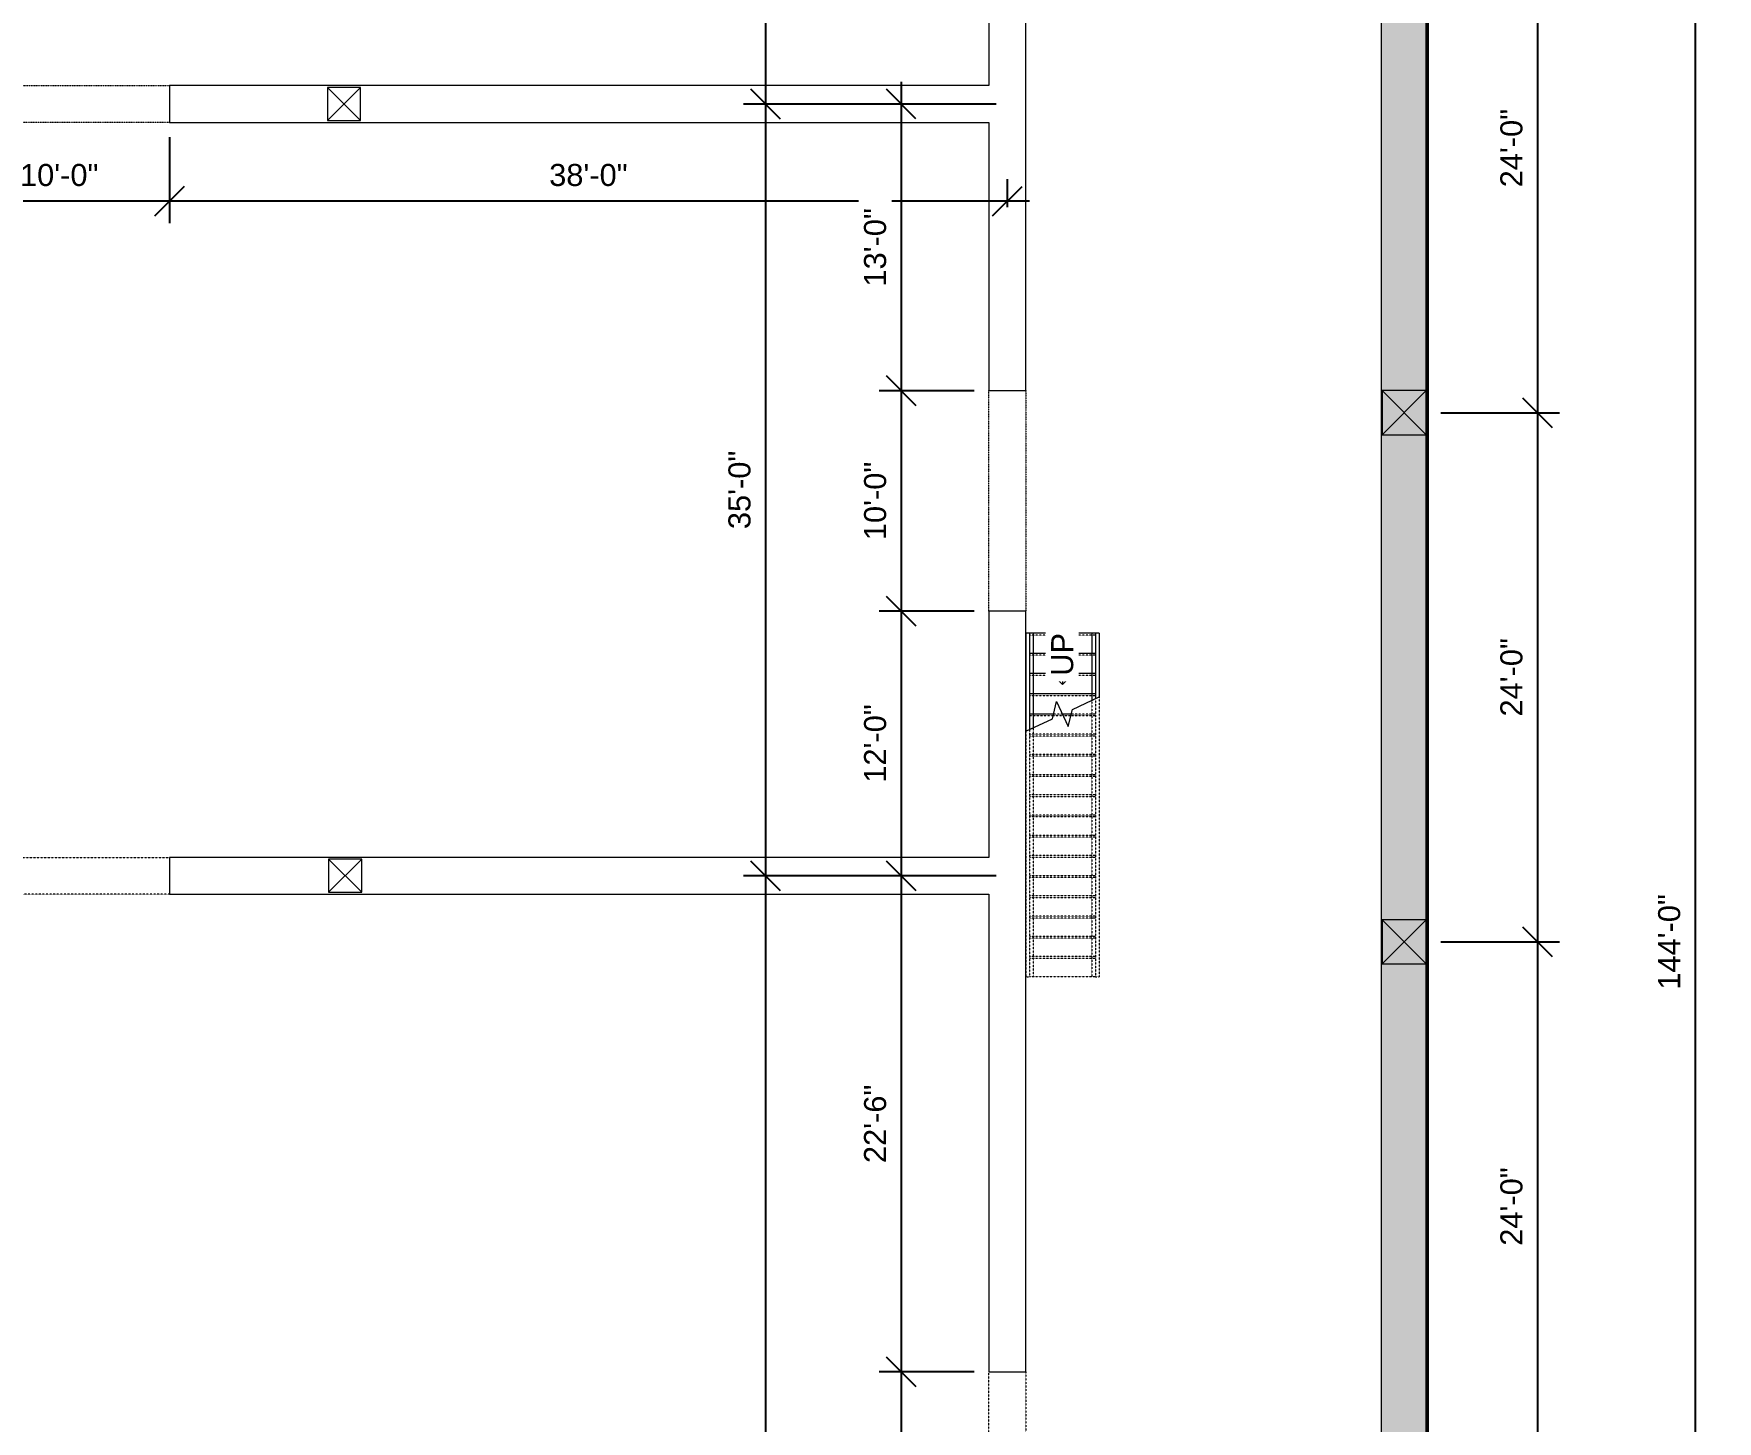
# Model space of a CAD drawing. Header units: inches. Extents: x 1913 to 24953, y -2945 to 1064.
# Drawn here: x 11370 to 12286, y -828 to -73 of the extents above; entities that cross this region are included whole.
import ezdxf

# ---------------------------------------------------------------- set-up
doc = ezdxf.new("R2010")
doc.units = ezdxf.units.IN
doc.header["$MEASUREMENT"] = 0
doc.linetypes.add('Hidden 1_8_', pattern=[0.1875, 0.125, -0.0625])
doc.linetypes.add('Overhead 1_16_', pattern=[0.101562, 0.0625, -0.039062])
for name, color, linetype, lineweight in [('A-ANNO-DIMS', 211, 'Continuous', 9), ('A-COLS', 52, 'Continuous', 9), ('A-DETL-HDLN', 90, 'Hidden 1_8_', 9), ('A-FLOR-HRAL', 11, 'Continuous', 9), ('A-WALL', 113, 'Continuous', 13), ('A-WALL-PATT', 111, 'Continuous', 50), ('S-STRS', 31, 'Continuous', 9), ('S-STRS-ANNO', 31, 'Continuous', 9), ('S-STRS-IDEN', 31, 'Continuous', 9), ('S-STRS-MBND', 31, 'Overhead 1_16_', 9)]:
    doc.layers.add(name, color=color, linetype=linetype, lineweight=lineweight)
doc.styles.add('Arial', font='arial.ttf', dxfattribs={"height": 12})
doc.dimstyles.new('Linear_-_3_32__Arial', dxfattribs={"dimscale": 12, "dimtxt": 12.243113, "dimasz": 1.333333, "dimexe": 1, "dimexo": 0.666667, "dimgap": 0.666667, "dimtad": 1, "dimdec": 5, "dimrnd": 0.03125, "dimzin": 1, "dimdsep": 46, "dimlunit": 4, "dimtxsty": 'Arial', "dimblk1": 'OBLIQUE', "dimblk2": 'OBLIQUE', "dimsah": 1, "dimcen": 0.09, "dimdle": 1, "dimazin": 0, "dimtfac": 1, "dimtdec": 4, "dimtix": 1, "dimtmove": 0, "dimatfit": 3, "dimfxl": 1, "dimtvp": 1, "dimtfill": 1, "dimfrac": 2, "dimtolj": 1, "dimtzin": 0, "dimarcsym": 2})

# ---------------------------------------------------------------- blocks, each defined once
blk = doc.blocks.new('Top Rail Type - Top Rail_Internal_-447027-FloorPlan')
at = {"layer": 'A-FLOR-HRAL', "linetype": 'Overhead 1_16_'}
for p, q in [((-15.4, -1727.65), (-15.4, -1725.65)), ((119.21, -1725.65), (-15.4, -1725.65)), ((120.14, -1727.65), (-15.4, -1727.65))]:
    blk.add_line(p, q, dxfattribs=at)
at = {"layer": 'A-FLOR-HRAL'}
for p, q in [((119.21, -1725.65), (120.14, -1727.65)), ((171.6, -1725.65), (119.21, -1725.65)), ((171.6, -1727.65), (120.14, -1727.65)), ((171.6, -1727.65), (171.6, -1725.65))]:
    blk.add_line(p, q, dxfattribs=at)
blk = doc.blocks.new('Top Rail Type - Top Rail_Internal_-447038-FloorPlan')
at = {"layer": 'A-FLOR-HRAL', "linetype": 'Overhead 1_16_'}
for p, q in [((-15.4, -1761.65), (-15.4, -1759.65)), ((135.06, -1759.65), (-15.4, -1759.65)), ((136, -1761.65), (-15.4, -1761.65))]:
    blk.add_line(p, q, dxfattribs=at)
at = {"layer": 'A-FLOR-HRAL'}
for p, q in [((135.06, -1759.65), (136, -1761.65)), ((171.6, -1759.65), (135.06, -1759.65)), ((171.6, -1761.65), (136, -1761.65)), ((171.6, -1761.65), (171.6, -1759.65))]:
    blk.add_line(p, q, dxfattribs=at)
blk = doc.blocks.new('_Oblique')
at = {"color": 0, "linetype": 'ByBlock', "lineweight": -2}
blk.add_line((-0.5, -0.5), (0.5, 0.5), dxfattribs=at)
blk = doc.blocks.new('*D202')
at = {"layer": 'A-ANNO-DIMS', "color": 0, "lineweight": -2, "transparency": 16777216}
for p, q in [((11767.88, 308.47), (11767.88, -123.53)), ((11743.01, 296.47), (11779.88, 296.47)), ((11893.35, -111.53), (11755.88, -111.53))]:
    blk.add_line(p, q, dxfattribs=at)
at = {"layer": 'Defpoints', "color": 0, "transparency": 16777216}
for p in [(11735.01, 296.47), (11767.88, -111.53), (11901.35, -111.53)]:
    blk.add_point(p, dxfattribs=at)
at = {"layer": 'A-ANNO-DIMS', "color": 0, "lineweight": -2, "transparency": 16777216, "xscale": 16, "yscale": 16, "zscale": 16}
for p, rotation in [((11767.88, 296.47), 90), ((11767.88, -111.53), 270)]:
    blk.add_blockref('_Oblique', p, dxfattribs=dict(at, rotation=rotation))
at = {"layer": 'A-ANNO-DIMS', "color": 0, "lineweight": 0, "transparency": 16777216, "insert": (11753.74, 92.47), "char_height": 12, "width": 62.3834, "attachment_point": 5, "rotation": 90, "style": 'Arial', "bg_fill": 3, "box_fill_scale": 1.25, "bg_fill_color": 256, "bg_fill_true_color": 13158600, "bg_fill_transparency": 0}
blk.add_mtext('\\A1;34\'-0"', dxfattribs=at)
blk = doc.blocks.new('*D203')
at = {"layer": 'A-ANNO-DIMS', "color": 0, "lineweight": -2, "transparency": 16777216}
for p, q in [((11767.88, -99.53), (11767.88, -543.53)), ((11893.35, -111.53), (11755.88, -111.53)), ((11893.35, -531.53), (11755.88, -531.53))]:
    blk.add_line(p, q, dxfattribs=at)
at = {"layer": 'Defpoints', "color": 0, "transparency": 16777216}
for p in [(11901.35, -111.53), (11767.88, -531.53), (11901.35, -531.53)]:
    blk.add_point(p, dxfattribs=at)
at = {"layer": 'A-ANNO-DIMS', "color": 0, "lineweight": -2, "transparency": 16777216, "xscale": 16, "yscale": 16, "zscale": 16}
for p, rotation in [((11767.88, -111.53), 90), ((11767.88, -531.53), 270)]:
    blk.add_blockref('_Oblique', p, dxfattribs=dict(at, rotation=rotation))
at = {"layer": 'A-ANNO-DIMS', "color": 0, "lineweight": 0, "transparency": 16777216, "insert": (11753.74, -321.53), "char_height": 12, "width": 62.3834, "attachment_point": 5, "rotation": 90, "style": 'Arial', "bg_fill": 3, "box_fill_scale": 1.25, "bg_fill_color": 256, "bg_fill_true_color": 13158600, "bg_fill_transparency": 0}
blk.add_mtext('\\A1;35\'-0"', dxfattribs=at)
blk = doc.blocks.new('*D204')
at = {"layer": 'A-ANNO-DIMS', "color": 0, "lineweight": -2, "transparency": 16777216}
for p, q in [((11767.88, -519.53), (11767.88, -1203.53)), ((11893.35, -531.53), (11755.88, -531.53)), ((11771.19, -1191.53), (11755.88, -1191.53))]:
    blk.add_line(p, q, dxfattribs=at)
at = {"layer": 'Defpoints', "color": 0, "transparency": 16777216}
for p in [(11901.35, -531.53), (11767.88, -1191.53), (11779.19, -1191.53)]:
    blk.add_point(p, dxfattribs=at)
at = {"layer": 'A-ANNO-DIMS', "color": 0, "lineweight": -2, "transparency": 16777216, "xscale": 16, "yscale": 16, "zscale": 16}
for p, rotation in [((11767.88, -531.53), 90), ((11767.88, -1191.53), 270)]:
    blk.add_blockref('_Oblique', p, dxfattribs=dict(at, rotation=rotation))
at = {"layer": 'A-ANNO-DIMS', "color": 0, "lineweight": 0, "transparency": 16777216, "insert": (11753.75, -861.53), "char_height": 12, "width": 62.3834, "attachment_point": 5, "rotation": 90, "style": 'Arial', "bg_fill": 3, "box_fill_scale": 1.25, "bg_fill_color": 256, "bg_fill_true_color": 13158600, "bg_fill_transparency": 0}
blk.add_mtext('\\A1;55\'-0"', dxfattribs=at)
blk = doc.blocks.new('*D206')
at = {"layer": 'A-ANNO-DIMS', "color": 0, "lineweight": -2, "transparency": 16777216}
for p, q in [((12273.85, 308.47), (12273.85, -1443.53)), ((12104.92, 296.47), (12285.85, 296.47)), ((12123.46, -1431.53), (12285.85, -1431.53))]:
    blk.add_line(p, q, dxfattribs=at)
at = {"layer": 'Defpoints', "color": 0, "transparency": 16777216}
for p in [(12096.92, 296.47), (12115.46, -1431.53), (12273.85, -1431.53)]:
    blk.add_point(p, dxfattribs=at)
at = {"layer": 'A-ANNO-DIMS', "color": 0, "lineweight": -2, "transparency": 16777216, "xscale": 16, "yscale": 16, "zscale": 16}
for p, rotation in [((12273.85, 296.47), 90), ((12273.85, -1431.53), 270)]:
    blk.add_blockref('_Oblique', p, dxfattribs=dict(at, rotation=rotation))
at = {"layer": 'A-ANNO-DIMS', "color": 0, "lineweight": 0, "transparency": 16777216, "insert": (12259.72, -567.53), "char_height": 12, "width": 73.4587, "attachment_point": 5, "rotation": 90, "style": 'Arial', "bg_fill": 3, "box_fill_scale": 1.25, "bg_fill_color": 256, "bg_fill_true_color": 13158600, "bg_fill_transparency": 0}
blk.add_mtext('\\A1;144\'-0"', dxfattribs=at)
blk = doc.blocks.new('*D222')
at = {"layer": 'A-ANNO-DIMS', "color": 0, "lineweight": -2, "transparency": 16777216}
for p, q in [((11443.46, -129.53), (11443.46, -176.37)), ((11899.46, -167.68), (11899.46, -152.37)), ((11911.46, -164.37), (11431.46, -164.37))]:
    blk.add_line(p, q, dxfattribs=at)
at = {"layer": 'Defpoints', "color": 0, "transparency": 16777216}
for p in [(11443.46, -121.53), (11443.46, -164.37), (11899.46, -175.68)]:
    blk.add_point(p, dxfattribs=at)
at = {"layer": 'A-ANNO-DIMS', "color": 0, "lineweight": -2, "transparency": 16777216, "xscale": 16, "yscale": 16, "zscale": 16, "rotation": 180}
blk.add_blockref('_Oblique', (11443.46, -164.37), dxfattribs=at)
at = {"layer": 'A-ANNO-DIMS', "color": 0, "lineweight": -2, "transparency": 16777216, "xscale": 16, "yscale": 16, "zscale": 16}
blk.add_blockref('_Oblique', (11899.46, -164.37), dxfattribs=at)
at = {"layer": 'A-ANNO-DIMS', "color": 0, "lineweight": 0, "transparency": 16777216, "insert": (11671.46, -150.23), "char_height": 12, "width": 62.3834, "attachment_point": 5, "style": 'Arial', "bg_fill": 3, "box_fill_scale": 1.25, "bg_fill_color": 256, "bg_fill_true_color": 13158600, "bg_fill_transparency": 0}
blk.add_mtext('\\A1;38\'-0"', dxfattribs=at)
blk = doc.blocks.new('*D223')
at = {"layer": 'A-ANNO-DIMS', "color": 0, "lineweight": -2, "transparency": 16777216}
for p, q in [((11323.46, -129.53), (11323.46, -176.37)), ((11443.46, -129.53), (11443.46, -176.37)), ((11455.46, -164.37), (11311.46, -164.37))]:
    blk.add_line(p, q, dxfattribs=at)
at = {"layer": 'Defpoints', "color": 0, "transparency": 16777216}
for p in [(11323.46, -121.53), (11443.46, -121.53), (11323.46, -164.37)]:
    blk.add_point(p, dxfattribs=at)
at = {"layer": 'A-ANNO-DIMS', "color": 0, "lineweight": -2, "transparency": 16777216, "xscale": 16, "yscale": 16, "zscale": 16, "rotation": 180}
blk.add_blockref('_Oblique', (11323.46, -164.37), dxfattribs=at)
at = {"layer": 'A-ANNO-DIMS', "color": 0, "lineweight": -2, "transparency": 16777216, "xscale": 16, "yscale": 16, "zscale": 16}
blk.add_blockref('_Oblique', (11443.46, -164.37), dxfattribs=at)
at = {"layer": 'A-ANNO-DIMS', "color": 0, "lineweight": 0, "transparency": 16777216, "insert": (11383.46, -150.24), "char_height": 12, "width": 62.3834, "attachment_point": 5, "style": 'Arial', "bg_fill": 3, "box_fill_scale": 1.25, "bg_fill_color": 256, "bg_fill_true_color": 13158600, "bg_fill_transparency": 0}
blk.add_mtext('\\A1;10\'-0"', dxfattribs=at)
blk = doc.blocks.new('*D225')
at = {"layer": 'A-ANNO-DIMS', "color": 0, "lineweight": -2, "transparency": 16777216}
for p, q in [((11841.67, -99.53), (11841.67, -279.53)), ((11844.99, -111.53), (11829.67, -111.53)), ((11881.46, -267.53), (11829.67, -267.53))]:
    blk.add_line(p, q, dxfattribs=at)
at = {"layer": 'Defpoints', "color": 0, "transparency": 16777216}
for p in [(11852.99, -111.53), (11841.67, -267.53), (11889.46, -267.53)]:
    blk.add_point(p, dxfattribs=at)
at = {"layer": 'A-ANNO-DIMS', "color": 0, "lineweight": -2, "transparency": 16777216, "xscale": 16, "yscale": 16, "zscale": 16}
for p, rotation in [((11841.67, -111.53), 90), ((11841.67, -267.53), 270)]:
    blk.add_blockref('_Oblique', p, dxfattribs=dict(at, rotation=rotation))
at = {"layer": 'A-ANNO-DIMS', "color": 0, "lineweight": 0, "transparency": 16777216, "insert": (11827.54, -189.53), "char_height": 12, "width": 62.3834, "attachment_point": 5, "rotation": 90, "style": 'Arial', "bg_fill": 3, "box_fill_scale": 1.25, "bg_fill_color": 256, "bg_fill_true_color": 13158600, "bg_fill_transparency": 0}
blk.add_mtext('\\A1;13\'-0"', dxfattribs=at)
blk = doc.blocks.new('*D226')
at = {"layer": 'A-ANNO-DIMS', "color": 0, "lineweight": -2, "transparency": 16777216}
for p, q in [((11841.67, -255.53), (11841.67, -399.53)), ((11881.46, -267.53), (11829.67, -267.53)), ((11881.46, -387.53), (11829.67, -387.53))]:
    blk.add_line(p, q, dxfattribs=at)
at = {"layer": 'Defpoints', "color": 0, "transparency": 16777216}
for p in [(11889.46, -267.53), (11841.67, -387.53), (11889.46, -387.53)]:
    blk.add_point(p, dxfattribs=at)
at = {"layer": 'A-ANNO-DIMS', "color": 0, "lineweight": -2, "transparency": 16777216, "xscale": 16, "yscale": 16, "zscale": 16}
for p, rotation in [((11841.67, -267.53), 90), ((11841.67, -387.53), 270)]:
    blk.add_blockref('_Oblique', p, dxfattribs=dict(at, rotation=rotation))
at = {"layer": 'A-ANNO-DIMS', "color": 0, "lineweight": 0, "transparency": 16777216, "insert": (11827.55, -327.53), "char_height": 12, "width": 62.3834, "attachment_point": 5, "rotation": 90, "style": 'Arial', "bg_fill": 3, "box_fill_scale": 1.25, "bg_fill_color": 256, "bg_fill_true_color": 13158600, "bg_fill_transparency": 0}
blk.add_mtext('\\A1;10\'-0"', dxfattribs=at)
blk = doc.blocks.new('*D227')
at = {"layer": 'A-ANNO-DIMS', "color": 0, "lineweight": -2, "transparency": 16777216}
for p, q in [((11841.67, -375.53), (11841.67, -543.53)), ((11881.46, -387.53), (11829.67, -387.53)), ((11844.99, -531.53), (11829.67, -531.53))]:
    blk.add_line(p, q, dxfattribs=at)
at = {"layer": 'Defpoints', "color": 0, "transparency": 16777216}
for p in [(11889.46, -387.53), (11841.67, -531.53), (11852.99, -531.53)]:
    blk.add_point(p, dxfattribs=at)
at = {"layer": 'A-ANNO-DIMS', "color": 0, "lineweight": -2, "transparency": 16777216, "xscale": 16, "yscale": 16, "zscale": 16}
for p, rotation in [((11841.67, -387.53), 90), ((11841.67, -531.53), 270)]:
    blk.add_blockref('_Oblique', p, dxfattribs=dict(at, rotation=rotation))
at = {"layer": 'A-ANNO-DIMS', "color": 0, "lineweight": 0, "transparency": 16777216, "insert": (11827.55, -459.53), "char_height": 12, "width": 62.3834, "attachment_point": 5, "rotation": 90, "style": 'Arial', "bg_fill": 3, "box_fill_scale": 1.25, "bg_fill_color": 256, "bg_fill_true_color": 13158600, "bg_fill_transparency": 0}
blk.add_mtext('\\A1;12\'-0"', dxfattribs=at)
blk = doc.blocks.new('*D228')
at = {"layer": 'A-ANNO-DIMS', "color": 0, "lineweight": -2, "transparency": 16777216}
for p, q in [((11841.67, -519.53), (11841.67, -813.53)), ((11844.99, -531.53), (11829.67, -531.53)), ((11881.46, -801.53), (11829.67, -801.53))]:
    blk.add_line(p, q, dxfattribs=at)
at = {"layer": 'Defpoints', "color": 0, "transparency": 16777216}
for p in [(11852.99, -531.53), (11841.67, -801.53), (11889.46, -801.53)]:
    blk.add_point(p, dxfattribs=at)
at = {"layer": 'A-ANNO-DIMS', "color": 0, "lineweight": -2, "transparency": 16777216, "xscale": 16, "yscale": 16, "zscale": 16}
for p, rotation in [((11841.67, -531.53), 90), ((11841.67, -801.53), 270)]:
    blk.add_blockref('_Oblique', p, dxfattribs=dict(at, rotation=rotation))
at = {"layer": 'A-ANNO-DIMS', "color": 0, "lineweight": 0, "transparency": 16777216, "insert": (11827.55, -666.53), "char_height": 12, "width": 62.3834, "attachment_point": 5, "rotation": 90, "style": 'Arial', "bg_fill": 3, "box_fill_scale": 1.25, "bg_fill_color": 256, "bg_fill_true_color": 13158600, "bg_fill_transparency": 0}
blk.add_mtext('\\A1;22\'-6"', dxfattribs=at)
blk = doc.blocks.new('*D229')
at = {"layer": 'A-ANNO-DIMS', "color": 0, "lineweight": -2, "transparency": 16777216}
for p, q in [((11841.67, -789.53), (11841.67, -933.53)), ((11881.46, -801.53), (11829.67, -801.53)), ((11881.46, -921.53), (11829.67, -921.53))]:
    blk.add_line(p, q, dxfattribs=at)
at = {"layer": 'Defpoints', "color": 0, "transparency": 16777216}
for p in [(11889.46, -801.53), (11841.67, -921.53), (11889.46, -921.53)]:
    blk.add_point(p, dxfattribs=at)
at = {"layer": 'A-ANNO-DIMS', "color": 0, "lineweight": -2, "transparency": 16777216, "xscale": 16, "yscale": 16, "zscale": 16}
for p, rotation in [((11841.67, -801.53), 90), ((11841.67, -921.53), 270)]:
    blk.add_blockref('_Oblique', p, dxfattribs=dict(at, rotation=rotation))
at = {"layer": 'A-ANNO-DIMS', "color": 0, "lineweight": 0, "transparency": 16777216, "insert": (11827.55, -861.53), "char_height": 12, "width": 62.3834, "attachment_point": 5, "rotation": 90, "style": 'Arial', "bg_fill": 3, "box_fill_scale": 1.25, "bg_fill_color": 256, "bg_fill_true_color": 13158600, "bg_fill_transparency": 0}
blk.add_mtext('\\A1;10\'-0"', dxfattribs=at)
blk = doc.blocks.new('*D246')
at = {"layer": 'A-ANNO-DIMS', "color": 0, "lineweight": -2, "transparency": 16777216}
for p, q in [((12187.97, 20.47), (12187.97, -291.53)), ((12135.46, 8.47), (12199.97, 8.47)), ((12135.46, -279.53), (12199.97, -279.53))]:
    blk.add_line(p, q, dxfattribs=at)
at = {"layer": 'Defpoints', "color": 0, "transparency": 16777216}
for p in [(12127.46, 8.47), (12127.46, -279.53), (12187.97, -279.53)]:
    blk.add_point(p, dxfattribs=at)
at = {"layer": 'A-ANNO-DIMS', "color": 0, "lineweight": -2, "transparency": 16777216, "xscale": 16, "yscale": 16, "zscale": 16}
for p, rotation in [((12187.97, 8.47), 90), ((12187.97, -279.53), 270)]:
    blk.add_blockref('_Oblique', p, dxfattribs=dict(at, rotation=rotation))
at = {"layer": 'A-ANNO-DIMS', "color": 0, "lineweight": 0, "transparency": 16777216, "insert": (12173.85, -135.53), "char_height": 12, "width": 62.3834, "attachment_point": 5, "rotation": 90, "style": 'Arial', "bg_fill": 3, "box_fill_scale": 1.25, "bg_fill_color": 256, "bg_fill_true_color": 13158600, "bg_fill_transparency": 0}
blk.add_mtext('\\A1;24\'-0"', dxfattribs=at)
blk = doc.blocks.new('*D247')
at = {"layer": 'A-ANNO-DIMS', "color": 0, "lineweight": -2, "transparency": 16777216}
for p, q in [((12187.97, -267.53), (12187.97, -579.53)), ((12135.46, -279.53), (12199.97, -279.53)), ((12135.46, -567.53), (12199.97, -567.53))]:
    blk.add_line(p, q, dxfattribs=at)
at = {"layer": 'Defpoints', "color": 0, "transparency": 16777216}
for p in [(12127.46, -279.53), (12127.46, -567.53), (12187.97, -567.53)]:
    blk.add_point(p, dxfattribs=at)
at = {"layer": 'A-ANNO-DIMS', "color": 0, "lineweight": -2, "transparency": 16777216, "xscale": 16, "yscale": 16, "zscale": 16}
for p, rotation in [((12187.97, -279.53), 90), ((12187.97, -567.53), 270)]:
    blk.add_blockref('_Oblique', p, dxfattribs=dict(at, rotation=rotation))
at = {"layer": 'A-ANNO-DIMS', "color": 0, "lineweight": 0, "transparency": 16777216, "insert": (12173.85, -423.53), "char_height": 12, "width": 62.3834, "attachment_point": 5, "rotation": 90, "style": 'Arial', "bg_fill": 3, "box_fill_scale": 1.25, "bg_fill_color": 256, "bg_fill_true_color": 13158600, "bg_fill_transparency": 0}
blk.add_mtext('\\A1;24\'-0"', dxfattribs=at)
blk = doc.blocks.new('*D248')
at = {"layer": 'A-ANNO-DIMS', "color": 0, "lineweight": -2, "transparency": 16777216}
for p, q in [((12187.97, -555.53), (12187.97, -867.53)), ((12135.46, -567.53), (12199.97, -567.53)), ((12135.46, -855.53), (12199.97, -855.53))]:
    blk.add_line(p, q, dxfattribs=at)
at = {"layer": 'Defpoints', "color": 0, "transparency": 16777216}
for p in [(12127.46, -567.53), (12127.46, -855.53), (12187.97, -855.53)]:
    blk.add_point(p, dxfattribs=at)
at = {"layer": 'A-ANNO-DIMS', "color": 0, "lineweight": -2, "transparency": 16777216, "xscale": 16, "yscale": 16, "zscale": 16}
for p, rotation in [((12187.97, -567.53), 90), ((12187.97, -855.53), 270)]:
    blk.add_blockref('_Oblique', p, dxfattribs=dict(at, rotation=rotation))
at = {"layer": 'A-ANNO-DIMS', "color": 0, "lineweight": 0, "transparency": 16777216, "insert": (12173.85, -711.53), "char_height": 12, "width": 62.3834, "attachment_point": 5, "rotation": 90, "style": 'Arial', "bg_fill": 3, "box_fill_scale": 1.25, "bg_fill_color": 256, "bg_fill_true_color": 13158600, "bg_fill_transparency": 0}
blk.add_mtext('\\A1;24\'-0"', dxfattribs=at)

msp = doc.modelspace()

# ---------------------------------------------------------------- hatches: boundary and pattern name
at = {"layer": 'A-WALL-PATT', "lineweight": 0}
h = msp.add_hatch(dxfattribs=at)
h.set_pattern_fill('FP_1', color=256, angle=90, style=0, pattern_type=2)
h.set_pattern_definition([(140, (10185.814, -571.127), (3.213, 36.72335), [3.84, -42.24]), (85, (10185.814, -571.127), (-38.51274, -7.1044), [3.072, -33.792]), (190.451, (10186.08, -568.067), (-35.29956, 29.62024), [3.263, -35.898]), (136.184, (10175.574, -571.127), (8.4752, 54.6425), [5.76, -63.36]), (186.636, (10176.28, -566.573), (-49.8752, 47.854), [4.895, -53.848]), (81.184, (10175.574, -571.127), (-49.8749, 47.8553), [4.608, -50.688]), (111, (10178.134, -566.007), (20.614, 30.56126), [3.84, -42.24]), (56, (10178.134, -566.007), (-37.1283, 12.4577), [3.072, -33.792]), (161.451, (10179.85, -563.46), (-16.5135, 43.02), [3.263, -35.898]), (127.5, (10185.814, -571.127), (-17.04428, 0.6228), [1.69, -31.693, 1.69, -32.614, -33.92]), (127.5, (10185.814, -571.127), (-17.04428, 0.6228), [-67.686, 1.69, -32.23]), (97.5, (10185.814, -571.127), (-20.19387, 13.4694), [1.69, -17.869, 1.69, -30.925, -12.928]), (97.5, (10185.814, -571.127), (-20.19387, 13.4694), [-52.173, 1.69, -11.238]), (57.5, (10185.814, -582.545), (1.15522, 27.33168), [1.69, -11.11, 1.69, -38.246, -52.992]), (57.5, (10185.814, -582.545), (1.15522, 27.33168), [-52.736, 1.69, -51.302]), (47.5, (10185.814, -587.665), (-5.12498, 29.85903), [1.69, -14.95, 1.69, -24.832, -37.632]), (47.5, (10185.814, -587.665), (-5.12498, 29.85903), [-43.162, 1.69, -35.942])])
h.paths.add_polyline_path([(12102.961831, 308.974416), (12127.961831, 308.974416), (12127.961831, -1444.025584), (12102.961831, -1444.025584), (12102.961831, -1419.025584), (12102.961831, -1201.525584), (12102.961831, -1181.525584), (12102.961831, 283.974416)], flags=0)

# ---------------------------------------------------------------- linework, layer by layer
at = {"lineweight": 0, "ltscale": 0.5}
for p, q in [((11548.073587, -540.525584), (11530.073587, -522.525584)), ((11530.073587, -540.525584), (11548.073587, -522.525584))]:
    msp.add_line(p, q, dxfattribs=at)
at = {"layer": 'A-COLS', "lineweight": 0}
for p, q in [((11547.429094, -102.525584), (11529.429094, -102.525584)), ((11529.429094, -102.525584), (11529.429094, -120.525584)), ((11547.429094, -120.525584), (11547.429094, -102.525584)), ((11529.429094, -120.525584), (11547.429094, -120.525584)), ((12127.461831, -267.525584), (12103.461831, -267.525584)), ((12103.461831, -267.525584), (12103.461831, -291.525584)), ((12127.461831, -291.525584), (12127.461831, -267.525584)), ((12103.461831, -291.525584), (12127.461831, -291.525584)), ((11548.073587, -522.525584), (11530.073587, -522.525584)), ((11530.073587, -522.525584), (11530.073587, -540.525584)), ((11548.073587, -540.525584), (11548.073587, -522.525584)), ((11530.073587, -540.525584), (11548.073587, -540.525584)), ((12127.461831, -555.525584), (12103.461831, -555.525584)), ((12103.461831, -555.525584), (12103.461831, -579.525584)), ((12127.461831, -579.525584), (12127.461831, -555.525584)), ((12103.461831, -579.525584), (12127.461831, -579.525584))]:
    msp.add_line(p, q, dxfattribs=at)
at = {"layer": 'A-DETL-HDLN', "lineweight": 0}
for p, q in [((11323.461831, -101.525584), (11443.461831, -101.525584)), ((11443.461831, -101.525584), (11443.461831, -121.525584)), ((11443.461831, -121.525584), (11323.461831, -121.525584)), ((11889.461831, -387.525584), (11889.461831, -267.525584)), ((11889.461831, -267.525584), (11909.461831, -267.525584)), ((11909.461831, -267.525584), (11909.461831, -387.525584)), ((11909.461831, -387.525584), (11889.461831, -387.525584)), ((11443.461831, -521.525584), (11443.461831, -541.525584)), ((11889.461831, -801.525584), (11909.461831, -801.525584))]:
    msp.add_line(p, q, dxfattribs=at)
at = {"layer": 'A-DETL-HDLN', "lineweight": 0, "ltscale": 0.3}
for p, q in [((11323.461831, -521.525584), (11443.461831, -521.525584)), ((11443.461831, -541.525584), (11323.461831, -541.525584)), ((11889.461831, -921.525584), (11889.461831, -801.525584)), ((11909.461831, -801.525584), (11909.461831, -921.525584))]:
    msp.add_line(p, q, dxfattribs=at)
at = {"layer": 'A-WALL', "lineweight": 50}
msp.add_line((12127.961831, -1444.025584), (12127.961831, 1064.474416), dxfattribs=at)
at = {"layer": 'A-WALL', "lineweight": 0}
for p, q in [((12102.961831, 283.974416), (12102.961831, -1181.525584)), ((11889.461831, 26.474416), (11889.461831, -101.525584)), ((11909.461831, -267.525584), (11909.461831, 26.474416)), ((11889.461831, -101.525584), (11443.461831, -101.525584)), ((11443.461831, -101.525584), (11443.461831, -121.525584)), ((11443.461831, -121.525584), (11889.461831, -121.525584)), ((11889.461831, -121.525584), (11889.461831, -267.525584)), ((11889.461831, -267.525584), (11909.461831, -267.525584)), ((11889.461831, -387.525584), (11889.461831, -521.525584)), ((11909.461831, -387.525584), (11889.461831, -387.525584)), ((11909.461831, -801.525584), (11909.461831, -387.525584)), ((11889.461831, -521.525584), (11443.461831, -521.525584)), ((11443.461831, -521.525584), (11443.461831, -541.525584)), ((11443.461831, -541.525584), (11889.461831, -541.525584)), ((11889.461831, -541.525584), (11889.461831, -801.525584)), ((11889.461831, -801.525584), (11909.461831, -801.525584))]:
    msp.add_line(p, q, dxfattribs=at)
at = {"layer": 'S-STRS', "lineweight": 0}
for p, q in [((11911.461831, -399.525584), (11909.461831, -399.525584)), ((11909.461831, -399.525584), (11909.461831, -452.851737)), ((11911.461831, -399.525584), (11911.461831, -410.525584)), ((11947.461831, -399.525584), (11911.461831, -399.525584)), ((11949.461831, -399.525584), (11947.461831, -399.525584)), ((11947.461831, -399.525584), (11947.461831, -410.525584)), ((11949.461831, -399.525584), (11949.461831, -434.19943)), ((11911.461831, -410.525584), (11911.461831, -421.525584)), ((11947.461831, -410.525584), (11911.461831, -410.525584)), ((11947.461831, -410.525584), (11947.461831, -421.525584)), ((11911.461831, -421.525584), (11911.461831, -432.525584)), ((11947.461831, -421.525584), (11911.461831, -421.525584)), ((11947.461831, -421.525584), (11947.461831, -432.525584)), ((11911.461831, -432.525584), (11911.461831, -443.525584)), ((11947.461831, -432.525584), (11911.461831, -432.525584)), ((11947.461831, -432.525584), (11947.461831, -435.132046)), ((11911.461831, -443.525584), (11911.461831, -451.919121)), ((11924.64024, -443.525584), (11911.461831, -443.525584)), ((11934.283423, -443.525584), (11929.461831, -443.525584))]:
    msp.add_line(p, q, dxfattribs=at)
at = {"layer": 'S-STRS', "linetype": 'Overhead 1_16_', "lineweight": 0}
for p, q in [((11947.461831, -400.525584), (11911.461831, -400.525584)), ((11947.461831, -411.525584), (11911.461831, -411.525584)), ((11947.461831, -422.525584), (11911.461831, -422.525584)), ((11947.461831, -433.525584), (11911.461831, -433.525584)), ((11924.397209, -444.525584), (11911.461831, -444.525584)), ((11934.040392, -444.525584), (11929.928139, -444.525584))]:
    msp.add_line(p, q, dxfattribs=at)
at = {"layer": 'S-STRS-ANNO', "lineweight": 0}
for p, q in [((11929.461831, -399.525584), (11929.461831, -410.525584)), ((11929.461831, -410.525584), (11929.461831, -421.525584)), ((11929.461831, -427.525584), (11921.461831, -419.525584)), ((11929.461831, -427.525584), (11937.461831, -419.525584)), ((11929.461831, -421.525584), (11929.461831, -427.525584))]:
    msp.add_line(p, q, dxfattribs=at)
at = {"layer": 'S-STRS-MBND', "linetype": 'Continuous', "lineweight": 0}
for p, q in [((11924.023984, -446.061293), (11926.292194, -436.728275)), ((11926.292194, -436.728275), (11932.631468, -450.322892)), ((11934.899678, -440.989874), (11949.461831, -434.19943)), ((11909.461831, -452.851737), (11924.023984, -446.061293)), ((11932.631468, -450.322892), (11934.899678, -440.989874))]:
    msp.add_line(p, q, dxfattribs=at)
at = {"layer": 'S-STRS-MBND', "lineweight": 0}
for p, q in [((11947.461831, -435.132046), (11947.461831, -586.525584)), ((11949.461831, -434.19943), (11949.461831, -586.525584)), ((11929.928139, -444.525584), (11924.397209, -444.525584)), ((11929.461831, -443.525584), (11924.64024, -443.525584)), ((11947.461831, -444.525584), (11934.040392, -444.525584)), ((11947.461831, -443.525584), (11934.283423, -443.525584)), ((11909.461831, -452.851737), (11909.461831, -586.525584)), ((11911.461831, -451.919121), (11911.461831, -586.525584)), ((11947.461831, -454.525584), (11911.461831, -454.525584)), ((11947.461831, -455.525584), (11911.461831, -455.525584)), ((11947.461831, -465.525584), (11911.461831, -465.525584)), ((11947.461831, -466.525584), (11911.461831, -466.525584)), ((11947.461831, -476.525584), (11911.461831, -476.525584)), ((11947.461831, -477.525584), (11911.461831, -477.525584)), ((11947.461831, -487.525584), (11911.461831, -487.525584)), ((11947.461831, -488.525584), (11911.461831, -488.525584)), ((11947.461831, -498.525584), (11911.461831, -498.525584)), ((11947.461831, -499.525584), (11911.461831, -499.525584)), ((11947.461831, -509.525584), (11911.461831, -509.525584)), ((11947.461831, -510.525584), (11911.461831, -510.525584)), ((11947.461831, -520.525584), (11911.461831, -520.525584)), ((11947.461831, -521.525584), (11911.461831, -521.525584)), ((11947.461831, -531.525584), (11911.461831, -531.525584)), ((11947.461831, -532.525584), (11911.461831, -532.525584)), ((11947.461831, -542.525584), (11911.461831, -542.525584)), ((11947.461831, -543.525584), (11911.461831, -543.525584)), ((11947.461831, -553.525584), (11911.461831, -553.525584)), ((11947.461831, -554.525584), (11911.461831, -554.525584)), ((11947.461831, -564.525584), (11911.461831, -564.525584)), ((11947.461831, -565.525584), (11911.461831, -565.525584)), ((11947.461831, -575.525584), (11911.461831, -575.525584)), ((11947.461831, -576.525584), (11911.461831, -576.525584)), ((11909.461831, -586.525584), (11911.461831, -586.525584)), ((11947.461831, -586.525584), (11911.461831, -586.525584)), ((11947.461831, -586.525584), (11949.461831, -586.525584))]:
    msp.add_line(p, q, dxfattribs=at)

# ---------------------------------------------------------------- block references
at = {"layer": 'A-FLOR-HRAL', "lineweight": 0, "rotation": 90.00000000000021}
for name in ['Top Rail Type - Top Rail_Internal_-447027-FloorPlan', 'Top Rail Type - Top Rail_Internal_-447038-FloorPlan']:
    msp.add_blockref(name, (10185.813718, -571.127102), dxfattribs=at)

# ---------------------------------------------------------------- next in the draw order: texts
at = {"layer": 'S-STRS-IDEN', "lineweight": 0, "insert": (11923.300854, -422.69332), "char_height": 12, "width": 27.80128383, "attachment_point": 1, "rotation": 90, "line_spacing_factor": 0.941778, "style": 'Arial', "bg_fill": 3, "box_fill_scale": 1.25, "bg_fill_color": 256, "bg_fill_true_color": 13158600, "bg_fill_transparency": 0}
msp.add_mtext('UP', dxfattribs=at)

# ---------------------------------------------------------------- next in the draw order: dimensions: what is measured, and where the dimension line sits
at = {"layer": 'A-ANNO-DIMS', "lineweight": 0}
for base, p1, p2, override, picture, middle in [((11767.875397, -111.525584), (11735.012373, 296.474416), (11901.354084, -111.525584), {"dimpost": '<>', "dimfxl": 440.605906}, '*D202', (11753.744428, 92.474416)), ((12273.849243, -1431.525584), (12096.9196, 296.474416), (12115.461831, -1431.525584), {"dimpost": '<>', "dimfxl": 1728.09948}, '*D206', (12259.722367, -567.525584))]:
    dim = msp.add_linear_dim(base=base, p1=p1, p2=p2, angle=90, dimstyle='Linear_-_3_32__Arial', override=override, dxfattribs=at)
    dim.commit()
    dim.dimension.update_dxf_attribs({"geometry": picture, "text_midpoint": middle})

# ---------------------------------------------------------------- next in the draw order: dimensions: what is measured, and where the dimension line sits
for base, p1, p2, override, picture, middle in [((12187.972165, -279.525584), (12127.461831, 8.474416), (12127.461831, -279.525584), {"dimpost": '<>', "dimfxl": 288}, '*D246', (12173.845289, -135.525584)), ((11767.875397, -531.525584), (11901.354084, -111.525584), (11901.354084, -531.525584), {"dimpost": '<>', "dimfxl": 420}, '*D203', (11753.744428, -321.525584))]:
    dim = msp.add_linear_dim(base=base, p1=p1, p2=p2, angle=90, dimstyle='Linear_-_3_32__Arial', override=override, dxfattribs=at)
    dim.commit()
    dim.dimension.update_dxf_attribs({"geometry": picture, "text_midpoint": middle})

# ---------------------------------------------------------------- next in the draw order: dimensions: what is measured, and where the dimension line sits
for base, p1, p2, angle, override, picture, middle in [((11443.461831, -164.365533), (11899.461831, -175.679241), (11443.461831, -121.525584), 180, {"dimpost": '<>', "dimfxl": 459.204332}, '*D222', (11671.461831, -150.234564)), ((12187.972165, -567.525584), (12127.461831, -279.525584), (12127.461831, -567.525584), 90, {"dimpost": '<>', "dimfxl": 288}, '*D247', (12173.845289, -423.525584)), ((11767.875397, -1191.525584), (11901.354084, -531.525584), (11779.189106, -1191.525584), 90, {"dimpost": '<>', "dimfxl": 671.211056}, '*D204', (11753.748521, -861.525584))]:
    dim = msp.add_linear_dim(base=base, p1=p1, p2=p2, angle=angle, dimstyle='Linear_-_3_32__Arial', override=override, dxfattribs=at)
    dim.commit()
    dim.dimension.update_dxf_attribs({"geometry": picture, "text_midpoint": middle})

# ---------------------------------------------------------------- next in the draw order: linework, layer by layer
at = {"lineweight": 0, "ltscale": 0.5}
for p, q in [((11547.429094, -120.525584), (11529.429094, -102.525584)), ((11529.429094, -120.525584), (11547.429094, -102.525584)), ((12127.461831, -291.525584), (12103.461831, -267.525584)), ((12103.461831, -291.525584), (12127.461831, -267.525584))]:
    msp.add_line(p, q, dxfattribs=at)

# ---------------------------------------------------------------- next in the draw order: dimensions: what is measured, and where the dimension line sits
at = {"layer": 'A-ANNO-DIMS', "lineweight": 0}
for base, p1, p2, angle, override, picture, middle in [((11841.671937, -267.525584), (11852.985646, -111.525584), (11889.461831, -267.525584), 90, {"dimpost": '<>', "dimfxl": 160.207715}, '*D225', (11827.540969, -189.525584)), ((11323.461831, -164.365533), (11443.461831, -121.525584), (11323.461831, -121.525584), 180, {"dimpost": '<>', "dimfxl": 120}, '*D223', (11383.461831, -150.238657)), ((12187.972165, -855.525584), (12127.461831, -567.525584), (12127.461831, -855.525584), 90, {"dimpost": '<>', "dimfxl": 288}, '*D248', (12173.845289, -711.525584))]:
    dim = msp.add_linear_dim(base=base, p1=p1, p2=p2, angle=angle, dimstyle='Linear_-_3_32__Arial', override=override, dxfattribs=at)
    dim.commit()
    dim.dimension.update_dxf_attribs({"geometry": picture, "text_midpoint": middle})

# ---------------------------------------------------------------- next in the draw order: linework, layer by layer
at = {"lineweight": 0, "ltscale": 0.5}
for p, q in [((12127.461831, -579.525584), (12103.461831, -555.525584)), ((12103.461831, -579.525584), (12127.461831, -555.525584))]:
    msp.add_line(p, q, dxfattribs=at)

# ---------------------------------------------------------------- next in the draw order: dimensions: what is measured, and where the dimension line sits
at = {"layer": 'A-ANNO-DIMS', "lineweight": 0}
dim = msp.add_linear_dim(base=(11841.671937, -387.525584), p1=(11889.461831, -267.525584), p2=(11889.461831, -387.525584), angle=90, dimstyle='Linear_-_3_32__Arial', override={"dimpost": '<>', "dimfxl": 120}, dxfattribs=at)
dim.commit()
dim.dimension.update_dxf_attribs({"geometry": '*D226', "text_midpoint": (11827.545062, -327.525584)})

# ---------------------------------------------------------------- next in the draw order: dimensions: what is measured, and where the dimension line sits
dim = msp.add_linear_dim(base=(11841.671937, -531.525584), p1=(11889.461831, -387.525584), p2=(11852.985646, -531.525584), angle=90, dimstyle='Linear_-_3_32__Arial', override={"dimpost": '<>', "dimfxl": 148.548013}, dxfattribs=at)
dim.commit()
dim.dimension.update_dxf_attribs({"geometry": '*D227', "text_midpoint": (11827.545062, -459.525584)})

# ---------------------------------------------------------------- next in the draw order: dimensions: what is measured, and where the dimension line sits
dim = msp.add_linear_dim(base=(11841.671937, -801.525584), p1=(11852.985646, -531.525584), p2=(11889.461831, -801.525584), angle=90, dimstyle='Linear_-_3_32__Arial', override={"dimpost": '<>', "dimfxl": 272.45277}, dxfattribs=at)
dim.commit()
dim.dimension.update_dxf_attribs({"geometry": '*D228', "text_midpoint": (11827.545062, -666.525584)})

# ---------------------------------------------------------------- next in the draw order: dimensions: what is measured, and where the dimension line sits
dim = msp.add_linear_dim(base=(11841.671937, -921.525584), p1=(11889.461831, -801.525584), p2=(11889.461831, -921.525584), angle=90, dimstyle='Linear_-_3_32__Arial', override={"dimpost": '<>', "dimfxl": 120}, dxfattribs=at)
dim.commit()
dim.dimension.update_dxf_attribs({"geometry": '*D229', "text_midpoint": (11827.545062, -861.525584)})

doc.saveas('drawing.dxf')
